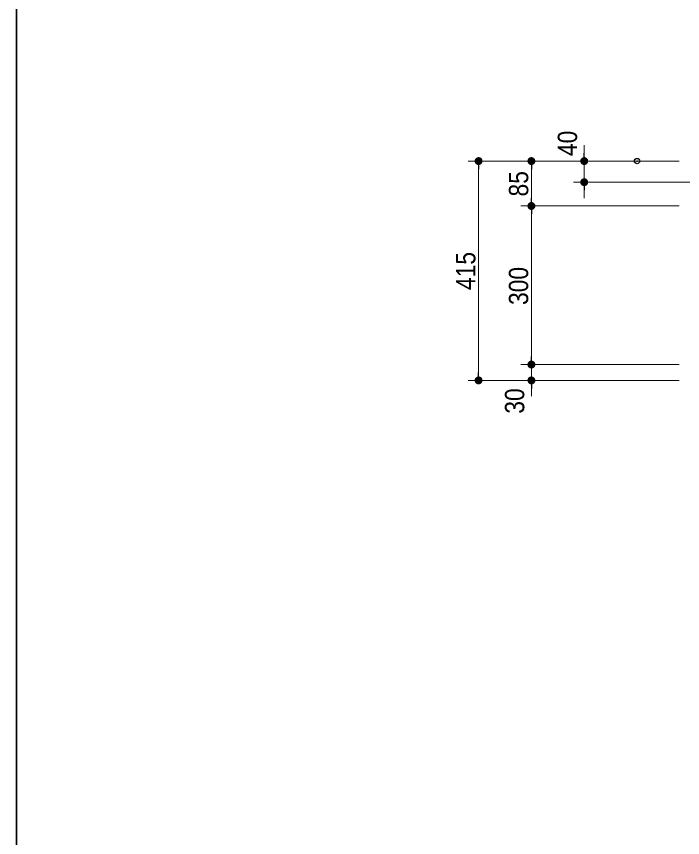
# Model space of a CAD drawing. Units: millimetres, scale not verified. Extents: x -6062 to 6062, y -3045 to 3045.
# Drawn here: x -5788 to -4526, y 0 to 1554 of the extents above; entities that cross this region are included whole.
import ezdxf
from ezdxf.enums import TextEntityAlignment as Align

# ---------------------------------------------------------------- set-up
doc = ezdxf.new("R2010")
doc.units = ezdxf.units.MM
doc.header["$LTSCALE"] = 20
doc.header["$PDMODE"] = 32
doc.header["$PDSIZE"] = 10
for name, color, linetype, lineweight in [('0-0_1図面枠', 7, 'Continuous', 15), ('0-3_2寸法-2', 7, 'Continuous', 15), ('0-4_0', 7, 'Continuous', 25), ('0-6_2寸法-1', 7, 'Continuous', 15)]:
    doc.layers.add(name, color=color, linetype=linetype, lineweight=lineweight)
doc.layers.add('0-5_Defpoints', color=7, linetype='Continuous')
doc.styles.add('ＭＳ Ｐゴシック', font='')
doc.styles.get('ＭＳ Ｐゴシック').set_extended_font_data('MS PGothic')

# ---------------------------------------------------------------- blocks, each defined once
blk = doc.blocks.new('グループ-2')
at = {"layer": '0-0_1図面枠', "lineweight": 35}
blk.add_lwpolyline([(-80000, 55400), (80000, 55400), (80000, -55400), (-80000, -55400)], close=True, dxfattribs=at)
blk = doc.blocks.new('図面枠')
at = {"layer": '0-0_1図面枠'}
blk.add_blockref('グループ-2', (0, 0), dxfattribs=at)
blk = doc.blocks.new('_Dot')
at = {"layer": '0-4_0'}
blk.add_line((-10, 0), (-20, 0), dxfattribs=at)
for points in [[(0, 0), (-10, 0), (-9.92, 1.25)], [(0, 0), (-9.92, -1.25), (-10, 0)], [(0, 0), (-9.92, 1.25), (-9.69, 2.49)], [(0, 0), (-9.69, -2.49), (-9.92, -1.25)], [(0, 0), (-9.69, 2.49), (-9.3, 3.68)], [(0, 0), (-9.3, -3.68), (-9.69, -2.49)], [(0, 0), (-9.3, 3.68), (-8.76, 4.82)], [(0, 0), (-8.76, -4.82), (-9.3, -3.68)], [(0, 0), (-8.76, 4.82), (-8.09, 5.88)], [(0, 0), (-8.09, -5.88), (-8.76, -4.82)], [(0, 0), (-8.09, 5.88), (-7.29, 6.85)], [(0, 0), (-7.29, -6.85), (-8.09, -5.88)], [(0, 0), (-7.29, 6.85), (-6.37, 7.71)], [(0, 0), (-6.37, -7.71), (-7.29, -6.85)], [(0, 0), (-6.37, 7.71), (-5.36, 8.44)], [(0, 0), (-5.36, -8.44), (-6.37, -7.71)], [(0, 0), (-5.36, 8.44), (-4.26, 9.05)], [(0, 0), (-4.26, -9.05), (-5.36, -8.44)], [(0, 0), (-4.26, 9.05), (-3.09, 9.51)], [(0, 0), (-3.09, -9.51), (-4.26, -9.05)], [(0, 0), (-3.09, 9.51), (-1.87, 9.82)], [(0, 0), (-1.87, -9.82), (-3.09, -9.51)], [(0, 0), (-1.87, 9.82), (-0.63, 9.98)], [(0, 0), (-0.63, -9.98), (-1.87, -9.82)], [(0, 0), (-0.63, 9.98), (0.63, 9.98)], [(0, 0), (0.63, -9.98), (-0.63, -9.98)], [(0, 0), (0.63, 9.98), (1.87, 9.82)], [(0, 0), (1.87, 9.82), (3.09, 9.51)], [(0, 0), (3.09, 9.51), (4.26, 9.05)], [(0, 0), (4.26, 9.05), (5.36, 8.44)], [(0, 0), (5.36, 8.44), (6.37, 7.71)], [(0, 0), (6.37, 7.71), (7.29, 6.85)], [(0, 0), (7.29, 6.85), (8.09, 5.88)], [(0, 0), (8.09, 5.88), (8.76, 4.82)], [(0, 0), (8.76, 4.82), (9.3, 3.68)], [(0, 0), (9.3, 3.68), (9.69, 2.49)], [(0, 0), (9.69, 2.49), (9.92, 1.25)], [(0, 0), (9.92, 1.25), (10, 0)], [(0, 0), (1.87, -9.82), (0.63, -9.98)], [(0, 0), (3.09, -9.51), (1.87, -9.82)], [(0, 0), (4.26, -9.05), (3.09, -9.51)], [(0, 0), (5.36, -8.44), (4.26, -9.05)], [(0, 0), (6.37, -7.71), (5.36, -8.44)], [(0, 0), (7.29, -6.85), (6.37, -7.71)], [(0, 0), (8.09, -5.88), (7.29, -6.85)], [(0, 0), (8.76, -4.82), (8.09, -5.88)], [(0, 0), (9.3, -3.68), (8.76, -4.82)], [(0, 0), (9.69, -2.49), (9.3, -3.68)], [(0, 0), (9.92, -1.25), (9.69, -2.49)], [(0, 0), (10, 0), (9.92, -1.25)]]:
    blk.add_solid(points, dxfattribs=at)

msp = doc.modelspace()

# ---------------------------------------------------------------- linework, layer by layer
at = {"layer": '0-3_2寸法-2'}
for p, q in [((-4712.5, 1295.01), (-4712.5, 1310.01)), ((-4532.5, 1280), (-4732.5, 1280)), ((-4712.5, 1240), (-4712.5, 1280)), ((-4342.5, 1240), (-4732.5, 1240)), ((-4712.5, 1224.99), (-4712.5, 1209.99)), ((-4812.5, 910.01), (-4812.5, 925.01)), ((-4532.5, 895), (-4832.5, 895)), ((-4812.5, 865), (-4812.5, 895)), ((-4532.5, 865), (-4832.5, 865)), ((-4812.5, 849.99), (-4812.5, 834.99))]:
    msp.add_line(p, q, dxfattribs=at)
at = {"layer": '0-5_Defpoints'}
for p in [(-4912.5, 1280), (-4812.5, 1280), (-4812.5, 1280), (-4712.5, 1280), (-4612.5, 1280), (-4812.5, 895), (-4812.5, 865)]:
    msp.add_point(p, dxfattribs=at)
at = {"layer": '0-6_2寸法-1'}
for p, q in [((-4832.5, 1280), (-4932.5, 1280)), ((-4632.5, 1280), (-4832.5, 1280)), ((-4912.5, 880.01), (-4912.5, 1264.99)), ((-4812.5, 1210.01), (-4812.5, 1264.99)), ((-4532.5, 1195), (-4832.5, 1195)), ((-4532.5, 1195), (-4832.5, 1195)), ((-4812.5, 1179.99), (-4812.5, 910.01)), ((-4532.5, 895), (-4832.5, 895)), ((-4832.5, 865), (-4932.5, 865))]:
    msp.add_line(p, q, dxfattribs=at)

# ---------------------------------------------------------------- block references
at = {"layer": '0-0_1図面枠', "xscale": 0.05, "yscale": 0.05}
msp.add_blockref('図面枠', (-1787.5, 0), dxfattribs=at)
at = {"layer": '0-3_2寸法-2', "xscale": 0.7503418, "yscale": 0.7503418}
for p, rotation in [((-4712.5, 1280), 270), ((-4712.5, 1240), 90), ((-4812.5, 895), 270), ((-4812.5, 865), 90)]:
    msp.add_blockref('_Dot', p, dxfattribs=dict(at, rotation=rotation))
at = {"layer": '0-6_2寸法-1', "xscale": 0.7503418, "yscale": 0.7503418}
for p, rotation in [((-4912.5, 1280), 90), ((-4812.5, 1280), 90), ((-4812.5, 1195), 270), ((-4812.5, 1195), 90), ((-4812.5, 895), 270), ((-4912.5, 865), 270)]:
    msp.add_blockref('_Dot', p, dxfattribs=dict(at, rotation=rotation))

# ---------------------------------------------------------------- texts
at = {"layer": '0-3_2寸法-2', "style": 'ＭＳ Ｐゴシック', "width": 0.9}
for s, p in [('40', (-4714.98, 1289.41)), ('30', (-4814.98, 802.02))]:
    msp.add_text(s, height=36.66, rotation=90, dxfattribs=at).set_placement(p, align=Align.BOTTOM_LEFT)
at = {"layer": '0-6_2寸法-1', "style": 'ＭＳ Ｐゴシック', "width": 0.9}
for s, p in [('85', (-4807.44, 1213.01)), ('415', (-4907.54, 1036)), ('300', (-4807.54, 1007.72))]:
    msp.add_text(s, height=36.66, rotation=90, dxfattribs=at).set_placement(p, align=Align.BOTTOM_LEFT)

doc.saveas('drawing.dxf')
